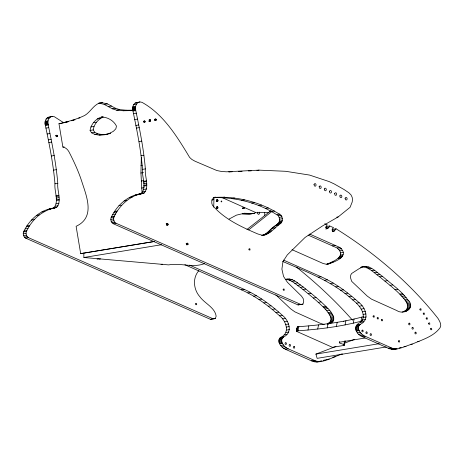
<?xml version="1.0" encoding="UTF-8"?>
<svg xmlns="http://www.w3.org/2000/svg" width="464" height="464" viewBox="0 0 464 464"><rect width="100%" height="100%" fill="white"/><g stroke="black" fill="none" stroke-linecap="round" stroke-linejoin="round"><path stroke-width="0.7" d="M213.713 207.182L214.014 197.658M212.558 319L210.447 319.342L25.578 238.107C23.502 236.895 22.777 234.163 23.56 231.959C27.446 223.578 33.791 216.369 41.911 211.891C45.594 209.577 49.897 209.107 53.894 207.826C59.351 201.214 54.108 191.406 54.961 183.79C53.343 164.105 49.404 144.745 45.391 125.437C44.515 122.641 45.194 119.289 47.595 117.456L52.299 116.348L54.363 116.725L63.504 122.606M49.41 208.991L56.712 207.362C62.17 200.75 56.927 190.942 57.78 183.326C56.161 163.641 52.223 144.281 48.21 124.973C47.334 122.177 48.012 118.825 50.414 116.992L52.299 116.348M141.462 193.395C146.92 186.789 141.677 176.981 142.529 169.366C140.917 149.681 136.973 130.32 132.959 111.012C132.083 108.216 132.762 104.864 135.163 103.031L139.867 101.923L142.007 102.335C161.936 113.413 174.864 133.174 186.47 152.157L189.625 157.406L191.835 159.43L194.973 161.199L216.868 170.543L221.45 171.454L226.403 171.802L259.034 170.137L285.604 171.291L309.546 175.067L329.22 181.604L334.161 183.901L343.963 189.469L348.841 192.74L351.004 194.897L352.182 197.316L352.483 199.595L352.188 202.037L350.065 207.327L338.169 216.932L322.613 225.869L305.086 237.44L287.268 254.939L282.965 261.557L281.897 269.126L283.545 276.44L287.384 282.263L301.478 296.102L303.201 298.601L303.711 301.716L302.946 304.111L298.016 304.918L113.146 223.683C111.07 222.471 110.345 219.739 111.134 217.535C115.014 209.154 121.359 201.944 129.479 197.461C134.09 194.915 139.252 194.051 144.281 192.931C149.739 186.325 144.495 176.517 145.348 168.902C143.736 149.211 139.792 129.856 135.778 110.548C134.902 107.752 135.581 104.4 137.982 102.567L139.867 101.923M363.805 316.576C342.623 322.387 320.728 325.015 298.868 326.685L297.244 326.958L296.467 331.308L332.444 347.333L344.044 345.419C345.158 343.865 337.183 343.348 339.671 342.2L365.162 338.001M344.961 340.773L344.909 341.26M57.501 136.288L56.794 135.198L56.341 136.37L56.724 136.787L57.391 136.567L57.501 136.288L56.092 136.52M145.07 121.864L144.362 120.773L143.91 121.945L144.298 122.363L144.959 122.142L145.07 121.864L143.66 122.096M150.62 120.657L149.918 119.567L149.46 120.739L149.849 121.156L150.51 120.936L150.62 120.657L149.211 120.889M156.188 119.909L155.486 118.819L155.028 119.985L155.417 120.408L156.078 120.188L156.188 119.909L154.779 120.141M168.032 224.651L167.788 223.723L167.278 223.497L166.727 224.071L166.796 224.733L167.208 225.179L167.91 224.947L168.032 224.651L166.622 224.883M187.978 244.302L187.74 243.374L187.23 243.148L186.679 243.722L186.748 244.383L187.16 244.83L187.862 244.598L187.978 244.302L186.569 244.534M217.952 200.784L217.691 199.781L217.146 199.543L216.549 200.158L216.624 200.871L217.065 201.353L217.825 201.103L217.952 200.784L216.543 201.016M217.9 207.878L217.639 206.874L217.094 206.637L216.502 207.251L216.578 207.965L217.019 208.44L217.778 208.191L217.9 207.878L216.491 208.11M244.163 208.342L243.641 207.541L243.31 208.4L244.081 208.551L242.753 208.574M326.697 264.202C333.349 261.58 346.991 256.232 337.166 247.991L308.183 235.12M327.462 264.196C334.474 262.189 350.343 256.314 339.984 247.527L309.691 234.071M142.088 193.418L140.928 173.014L141.311 157.685M261.69 235.515L265.367 234.007L277.756 224.002C280.146 221.989 279.949 218.161 278.301 215.748C259.463 203.006 235.932 197.101 213.254 197.612M262.566 235.434C270.089 234.569 274.665 227.418 280.575 223.538C282.965 221.531 282.767 217.697 281.12 215.284C261.493 202.194 236.797 195.785 213.243 197.502L215.354 197.159M340.205 354.368L342.316 354.02C332.549 356.816 321.813 364.634 311.443 360.841L285.447 349.299C281.387 347.745 275.981 341.139 280.645 337.421C290.429 333.28 286.184 320.815 279.612 315.827C268.169 305.474 255.612 296.113 241.437 289.843L184.887 264.735M320.404 361.427L318.896 361.613L315.781 360.986L288.266 348.835C284.206 347.281 278.8 340.669 283.463 336.957C293.248 332.816 289.002 320.351 282.431 315.363C270.988 305.01 258.431 295.649 244.255 289.379L189.683 265.147M336.023 228.764L334.991 229.993L332.172 230.457L333.204 229.228L336.023 228.764C374.541 252.776 409.816 282.733 437.999 318.408C439.507 321.123 441.972 324.597 440.087 327.712C433.562 336.655 422.002 339.723 412.351 344.056C404.701 346.069 396.163 351.619 388.188 348.197L362.198 336.655C355.302 333.877 352.605 325.2 360.859 322.202C367.5 314.662 358.985 304.581 352.698 299.924C332.862 281.515 307.052 272.061 282.68 261.435M397.149 348.783L395.641 348.969L392.527 348.348L365.017 336.191C360.957 334.643 355.546 328.031 360.209 324.313C369.999 320.172 365.754 307.713 359.182 302.725C347.733 292.372 335.182 283.005 321.001 276.735L283.527 260.095M264.764 215.244L264.689 212.315M198.917 270.57C192.305 277.878 193.494 289.577 199.816 296.693C204.572 303.41 214.867 307.359 216.143 316.141L215.377 318.536L213.266 318.878L28.397 237.643C26.32 236.431 25.595 233.699 26.378 231.495C29.389 225.092 33.744 219.379 39.283 214.954C44.022 211.619 49.329 208.632 55.187 207.988M302.946 304.111L300.834 304.454L115.965 223.219C113.889 222.007 113.164 219.275 113.947 217.071C117.833 208.69 124.178 201.48 132.298 196.997C135.981 194.689 140.285 194.219 144.281 192.931M296.467 331.308L297.453 326.818M296.386 331.122L297.088 330.907L297.952 326.743M297.088 330.907L298.01 330.844L298.868 326.685M298.01 330.844L307.968 330.02L308.833 325.856M307.968 330.02L317.707 329.028L318.565 324.87M317.707 329.028L327.178 327.868L328.036 323.704M327.178 327.868L336.354 326.499L337.218 322.341M339.445 342.821L339.735 341.434M336.354 326.499L345.048 324.922L345.912 320.757M343.766 344.74L344.479 341.272M344.044 345.419L344.816 341.469M344.271 345.315L345.141 340.976M345.048 324.922L353.22 323.182L354.084 319.017M353.22 323.182L360.928 321.291L361.792 317.132M110.026 133.557C104.035 135.146 97.069 136.265 91.536 132.791L90.08 130.43C90.967 124.004 96.234 118.053 102.643 116.748M107.497 134.235L102.277 134.572L97.852 133.864L94.679 132.263L93.218 129.903C93.96 124.288 98.107 119.115 103.333 116.998M285.928 279.264C292.784 277.623 298.004 283.498 303.16 286.967C311.692 293.84 320.421 300.637 327.99 308.572C332.665 312.707 338.169 323.048 327.706 323.75C334.77 320.253 328.593 312.748 325.171 309.036C317.602 301.101 308.873 294.304 300.341 287.431C295.754 284.473 291.583 279.577 285.76 279.496M402.178 312.046C409.99 310.636 408.204 301.942 403.315 298.091C396.575 289.919 387.736 283.765 379.772 276.869C374.123 273.221 369.106 266.829 361.891 266.852M364.089 266.388L359.409 268.494L351.637 273.493L350.784 274.966L350.384 277.339L351.671 281.323L367.262 296.096L371.56 299.181L396.726 310.526C404.533 315.729 416.185 307.127 407.566 299.524C400.826 290.302 391.088 283.864 382.591 276.405C376.356 272.31 370.289 264.59 361.972 266.736M100.41 258.726L99.859 259.301L99.18 258.813L97.063 259.161M161.426 264.207L162.058 264.671L162.58 264.132M257.7 212.199L257.624 213.701L258.692 214.472L259.562 213.568L259.179 212.112M268.279 232.162C270.959 228.334 275.21 225.394 279.258 223.12M324.742 223.752L327.311 224.889C323.501 227.934 327.845 231.095 329.742 225.974L333.593 227.685C330.24 228.92 333.349 234.082 334.991 229.993M277.878 223.903L280.743 223.399M246.981 229.436L270.848 210.755M248.663 229.871L271.95 211.427M133.226 110.571L123.291 110.757L116.574 110.171L112.305 108.773L104.238 104.406L99.076 103.13C93.096 105.757 90.271 112.108 84.802 115.408C76.624 119.376 67.785 121.667 58.969 123.702L62.872 147.059C66.219 147.5 68.423 150.4 69.722 153.288C74.559 162.783 78.979 172.515 82.18 182.694C87.052 197.519 95.056 217.587 76.108 226.31L80.672 253.634L154.031 241.553M242.324 213.602L244.435 213.254L253.477 213.539L255.444 212.779M229.065 219.072L236.414 215.145L244.435 213.254M104.359 134.763L109.405 133.406L113.367 131.324L115.849 128.789L116.464 126.086C113.721 120.547 107.486 117.061 101.384 116.963M101.964 102.712L107.375 103.872L115.443 108.245L119.712 109.643L126.434 110.229L132.861 110.212M386.286 346.956L317.138 358.347L315.909 354.102L335.936 346.463M344.613 343.157L354.624 339.335M343.47 321.349L343.986 321.314M285.685 279.572L287.338 279.032M360.928 321.291L362.941 320.734M71.636 120.779L73.66 120.222M317.585 361.891L321.685 360.777M323.048 360.406L329.283 359.014M394.33 349.247L396.384 348.69M399.115 347.948L401.163 347.391M204.717 263.517C193.03 268.256 180.67 262.653 168.647 264.898L83.88 257.508L83.816 253.106L154.321 241.489M215.354 197.171C211.723 197.652 210.929 202.414 212.419 205.204C224.153 219.118 241.373 226.908 257.752 233.949L261.887 235.167L263.975 235.202M62.112 123.175L68.254 121.707L65.111 122.241M98.861 103.223L102.213 102.602M98.82 103.24L102.492 102.625M104.238 104.406L107.375 103.872M108.373 106.563L111.517 106.036M112.305 108.773L115.443 108.245M116.574 110.171L119.712 109.643M78.631 118.117L79.889 117.902M123.291 110.757L126.434 110.229M71.868 120.385L75.011 119.857M130.43 110.739L132.942 110.316M58.969 123.702L61.48 123.279M97.202 118.946L100.346 118.413M93.432 122.687L96.576 122.16M90.816 126.939L93.954 126.411M90.08 130.43L93.218 129.903M91.536 132.791L94.679 132.263M94.708 134.398L97.852 133.864M99.139 135.099L102.277 134.572M109.405 133.406L110.664 133.197M62.872 147.059L64.125 146.844M140.911 165.532L142.17 165.317M140.928 173.014L143.44 172.591M141.189 181.024L143.701 180.595M141.532 188.059L144.049 187.636M80.672 253.634L83.816 253.106M47.595 117.456L50.414 116.992M135.163 103.031L137.982 102.567M46.098 118.987L48.917 118.523M133.667 104.562L136.486 104.098M45.194 121.272L48.012 120.808M132.762 106.848L135.581 106.384M45.083 121.916L47.902 121.452M132.652 107.491L135.471 107.022M45.031 122.56L47.85 122.096M132.6 108.135L135.418 107.671M45.025 123.204L47.844 122.74M132.594 108.779L135.413 108.315M45.072 123.847L47.891 123.383M132.64 109.423L135.459 108.959M45.124 124.253L47.943 123.789M132.692 109.829L135.511 109.359M45.194 124.654L48.012 124.19M132.762 110.229L135.581 109.765M45.286 125.048L48.105 124.584M132.855 110.623L135.674 110.159M45.391 125.437L48.21 124.973M132.959 111.012L135.778 110.548M45.924 128.105L48.743 127.641M133.493 113.68L136.312 113.216M47.108 133.986L49.926 133.522M134.676 119.561L137.495 119.097M148.985 120.014L150.394 119.782M55.639 135.476L57.049 135.244M154.553 119.26L155.962 119.028M55.866 135.645L57.275 135.413M143.434 121.22L144.843 120.988M149.147 120.263L150.556 120.031M154.715 119.515L156.124 119.283M56.022 135.894L57.432 135.662M143.596 121.469L145.006 121.237M149.228 120.57L150.638 120.338M154.796 119.816L156.206 119.584M56.103 136.201L57.513 135.969M143.678 121.777L145.087 121.545M149.101 121.168L150.51 120.936M148.921 121.353L150.33 121.121M154.669 120.42L156.078 120.188M48.285 139.861L51.104 139.397M135.853 125.437L138.672 124.973M48.824 142.535L51.643 142.071M136.393 128.11L139.212 127.646M51.458 155.997L54.276 155.533M139.026 141.572L141.845 141.102M53.476 170.149L56.295 169.685M141.044 155.724L143.863 155.26M54.961 183.79L57.78 183.326M142.529 169.366L145.348 168.902M55.976 195.727L58.795 195.263M143.544 181.302L146.363 180.838M56.022 196.475L58.841 196.011M143.591 182.05L146.409 181.586M56.121 198.116L58.94 197.652M143.689 183.692L146.508 183.228M56.225 199.764L59.044 199.3M143.794 185.339L146.612 184.875M228.648 171.941L231.466 171.477M56.272 200.512L59.09 200.048M143.84 186.087L146.659 185.623M256.917 170.485L259.034 170.137M56.167 203.829L58.986 203.365M143.741 189.405L146.56 188.941M55.268 206.271L58.087 205.807M142.837 191.847L145.655 191.383M53.894 207.826L56.712 207.362M50.431 208.73L54.41 208.075M137.999 194.306L141.978 193.65M136.979 194.567L142.755 193.563M48.395 209.276L51.214 208.806M135.964 194.845L138.782 194.381M47.392 209.519L50.211 209.055M134.96 195.095L137.779 194.631M41.911 211.891L44.73 211.427M129.479 197.461L132.298 196.997M36.465 215.418L39.283 214.954M124.033 200.993L126.852 200.529M31.349 220.093L34.168 219.629M118.917 205.668L121.736 205.204M26.866 225.887L29.684 225.423M114.434 211.462L117.253 210.998M26.349 226.838L29.168 226.374M113.918 212.408L116.737 211.944M25.213 228.92L28.031 228.456M112.781 214.496L115.6 214.032M221.833 197.536L224.651 197.067M211.607 200.019L213.718 199.665M24.076 231.008L26.895 230.544M111.644 216.584L114.463 216.12M216.282 200.019L217.691 199.781M23.56 231.959L26.378 231.495M111.134 217.535L113.947 217.071M216.462 200.303L217.871 200.071M216.555 200.651L217.964 200.419M231.646 198.482L234.465 198.018M216.415 201.335L217.825 201.103M216.207 201.544L217.616 201.312M23.2 233.827L26.019 233.363M110.768 219.402L113.587 218.938M23.536 235.654L26.355 235.19M111.111 221.229L113.924 220.765M241.674 200.361L244.493 199.897M24.395 237.168L27.214 236.704M111.963 222.743L114.782 222.273M25.578 238.107L28.397 237.643M113.146 223.683L115.965 223.219M216.23 207.106L217.639 206.874M216.415 207.396L217.825 207.164M216.508 207.739L217.918 207.507M216.369 208.423L217.778 208.191M251.598 203.064L254.417 202.6M242.585 207.93L243.994 207.698M242.707 208.116L244.116 207.884M258.761 205.575L261.58 205.111M242.765 208.336L244.174 208.104M166.135 223.781L167.545 223.544M166.379 223.955L167.788 223.723M166.547 224.222L167.956 223.99M166.634 224.541L168.043 224.309M265.541 208.411L268.36 207.947M166.501 225.179L167.91 224.947M242.341 213.742L250.282 213.962L253.1 213.498M254.527 213.359L250.282 213.962M269.7 211.439L271.811 211.091M271.718 211.439L274.537 210.975M277.083 214.548L279.902 214.066M278.301 215.748L281.12 215.284M279.148 217.349L281.967 216.885M279.548 219.188L282.367 218.724M279.432 221.102L282.251 220.638M279.195 221.943L282.013 221.479M278.858 222.691L281.677 222.227M278.429 223.335L281.248 222.871M277.756 224.002L280.697 223.439M276.126 225.347L278.945 224.883M83.88 257.508L161.507 244.725M336.76 217.169L338.169 216.932M272.53 228.305L275.349 227.841M186.087 243.426L187.497 243.194M186.331 243.606L187.74 243.374M186.499 243.873L187.908 243.641M186.586 244.192L187.995 243.96M186.453 244.83L187.862 244.598M268.934 231.263L271.753 230.799M267.305 232.609L270.123 232.145M265.367 234.007L268.186 233.543M263.285 235.074L266.104 234.61M329.742 225.974L326.923 226.438L325.885 227.667L328.703 227.203M326.256 228.665L327.665 228.433M325.769 229.03L327.445 228.659M332.543 231.455L333.952 231.223M332.317 231.687L333.726 231.455M161.06 264.642L162.47 264.41M332.468 245.903L335.286 245.439M337.166 247.991L339.984 247.527M338.72 249.127L341.539 248.663M339.816 250.844L342.635 250.38M340.367 252.909L343.186 252.445M340.274 255.101L343.093 254.637M339.938 256.198L342.757 255.734M339.439 257.12L342.258 256.656M338.795 257.862L341.614 257.398M338.041 258.402L340.86 257.938M330.385 262.485L333.204 262.021M327.99 263.743L330.809 263.279M287.001 279.496L289.82 279.032M360.476 267.339L361.885 267.107M363.747 266.852L366.566 266.388M289.553 280.157L292.372 279.693M366.299 267.513L369.118 267.049M291.972 281.416L294.791 280.952M368.718 268.772L371.536 268.308M241.437 289.843L244.255 289.379M318.182 277.199L321.001 276.735M294.82 283.376L297.639 282.912M371.571 270.732L374.39 270.268M247.84 292.923L250.659 292.459M324.585 280.279L327.404 279.815M297.61 285.383L300.428 284.919M374.355 272.739L377.174 272.275M300.341 287.431L303.16 286.967M377.087 274.787L379.906 274.323M253.669 296.165L256.488 295.701M330.42 283.527L333.239 283.063M303.021 289.513L305.84 289.049M379.772 276.869L382.591 276.405M258.982 299.518L261.8 299.054M335.733 286.88L338.552 286.416M308.2 293.712L311.019 293.248M384.952 281.068L387.771 280.604M263.83 302.922L266.649 302.458M340.582 290.278L343.401 289.814M313.246 298.01L316.065 297.546M389.998 285.366L392.817 284.902M268.215 306.228L271.034 305.764M344.961 293.584L347.78 293.12M210.447 319.342L215.377 318.536M272.2 309.407L275.019 308.943M348.951 296.763L351.77 296.299M318.211 302.366L321.03 301.902M394.957 289.722L397.776 289.258M275.947 312.568L278.765 312.104M352.698 299.924L355.517 299.46M323.124 306.75L325.943 306.286M399.875 294.106L402.694 293.642M323.971 307.667L326.789 307.203M400.722 295.023L403.541 294.559M279.612 315.827L282.431 315.363M356.364 303.189L359.182 302.725M325.171 309.036L327.99 308.572M401.923 296.392L404.736 295.928M326.563 310.735L329.382 310.265M403.315 298.091L406.133 297.627M282.506 318.861L285.325 318.397M359.258 306.223L362.077 305.759M328.002 312.632L330.82 312.168M404.747 299.988L407.566 299.524M328.848 313.832L331.667 313.368M405.6 301.188L408.419 300.724M284.478 321.743L287.297 321.279M361.224 309.099L364.043 308.635M329.66 315.05L332.479 314.586M406.412 302.406L409.231 301.942M330.362 316.262L333.181 315.798M407.114 303.618L409.932 303.154M285.696 324.475L288.515 324.011M362.448 311.831L365.267 311.367M330.89 317.44L333.703 316.976M407.636 304.802L410.454 304.338M331.11 318.437L333.929 317.973M407.856 305.793L410.675 305.329M331.11 319.534L333.929 319.07M407.856 306.89L410.675 306.426M286.352 327.062L289.171 326.598M363.097 314.418L365.916 313.954M330.855 320.612L333.674 320.143M407.607 307.968L410.425 307.504M330.322 321.529L333.14 321.065M407.073 308.885L409.892 308.421M329.51 322.364L332.328 321.9M406.261 309.72L409.08 309.256M286.607 330.072L289.426 329.608M328.622 323.106L331.441 322.642M363.358 317.428L366.177 316.964M405.374 310.462L408.192 309.998M404.451 311.106L407.27 310.642M327.503 324.156L328.912 323.924M403.547 311.628L406.365 311.164M285.981 332.531L288.799 332.067M362.726 319.887L365.545 319.423M284.107 334.846L286.926 334.382M360.859 322.202L363.677 321.738M280.645 337.421L283.463 336.957M357.39 324.777L360.209 324.313M280.424 337.548L283.243 337.084M357.17 324.904L359.989 324.44M280.21 337.699L283.028 337.235M356.961 325.055L359.78 324.591M279.775 338.117L282.593 337.653M356.52 325.473L359.339 325.009M279.403 338.639L282.222 338.175M356.155 325.995L358.974 325.531M279.113 339.254L281.932 338.79M355.859 326.61L358.678 326.146M278.91 339.95L281.729 339.486M355.656 327.311L358.475 326.847M278.806 340.895L281.625 340.431M355.552 328.251L358.37 327.787M278.864 341.829L281.683 341.365M355.615 329.185L358.434 328.721M279.084 342.728L281.903 342.264M355.83 330.084L358.649 329.62M279.444 343.563L282.298 343.169M356.19 330.919L359.049 330.525M279.554 343.76L282.373 343.296M356.306 331.116L359.124 330.652M280.703 345.471L283.521 345.007M357.454 332.827L360.273 332.363M282.037 346.973L284.855 346.509M358.788 334.329L361.607 333.865M283.614 348.273L286.433 347.809M360.366 335.629L363.184 335.165M285.447 349.299L288.266 348.835M362.198 336.655L365.017 336.191M315.909 354.102L379.355 343.65M417.658 341.608L419.067 341.376M332.787 357.164L335.605 356.7M410.942 344.288L412.351 344.056M311.443 360.841L314.261 360.377M388.188 348.197L391.007 347.733M312.962 361.45L315.781 360.986M389.708 348.812L392.527 348.348M403.918 346.718L406.035 346.37M314.522 361.897L317.341 361.433M391.268 349.253L394.087 348.789M316.077 362.077L318.896 361.613M392.822 349.433L395.641 348.969M298.016 304.918L300.127 304.575M328.872 263.964L326.215 264.225L323.072 263.471L292.001 249.667M229.355 171.906L232.18 171.773M238.542 171.46L242.075 171.291M248.437 170.978L251.268 170.845M268.929 212.355L256.238 212.761L221.85 197.49M242.301 213.736L249.783 213.892L242.452 213.834M297.169 328.292L296.339 328.825L296.827 329.95M324.249 324.562L319.974 323.164L294.808 311.825L290.516 308.74L275.848 294.889M296.177 267.015L298.445 268.702C317.77 284.397 336.035 301.455 352.478 320.172M195.588 303.856L195.82 304.732L196.713 304.68L196.591 303.526L196.115 303.311L195.588 303.856M221.119 201.26C221.577 203.348 222.436 199.99 221.119 201.26M248.924 249.162L249.151 250.032L250.038 249.98L249.922 248.837L249.446 248.623L248.924 249.162M283.156 289.432L283.388 290.307L284.281 290.255L284.159 289.095L283.684 288.886L283.156 289.432M314.006 184.434L314.389 185.896L315.184 186.25L315.868 185.809L316.077 184.811L315.677 183.883L314.876 183.529L314.006 184.434M319.133 186.714L319.516 188.169L320.311 188.523L320.995 188.082L321.204 187.085L320.798 186.163L320.003 185.809L319.133 186.714M324.266 188.993L324.649 190.449L325.444 190.803L326.128 190.362L326.337 189.364L325.931 188.442L325.136 188.088L324.266 188.993M329.423 191.284L329.805 192.74L330.6 193.094L331.284 192.653L331.493 191.655L331.093 190.733L330.293 190.379L329.423 191.284M334.608 193.587L334.991 195.042L335.785 195.396L336.47 194.955L336.678 193.958L336.278 193.036L335.478 192.682L334.608 193.587M339.828 195.901L340.205 197.362L340.999 197.71L341.69 197.27L341.893 196.272L341.492 195.35L340.698 194.996L339.828 195.901M345.083 198.232L345.465 199.694L346.26 200.048L346.944 199.607L347.153 198.609L346.747 197.687L345.953 197.333L345.083 198.232M373.085 316.187L373.334 317.127L374.291 317.069L374.164 315.827L373.648 315.601L373.085 316.187M377.162 317.997L377.406 318.936L378.363 318.884L378.241 317.637L377.725 317.411L377.162 317.997M381.367 319.864L381.617 320.804L382.574 320.752L382.446 319.505L381.93 319.278L381.367 319.864M398.454 341.057L398.704 342.003L399.661 341.945L399.533 340.704L399.017 340.472L398.454 341.057M419.903 309.204L420.146 310.149L421.103 310.091L420.981 308.85L420.465 308.624L419.903 309.204M423.226 313.484L423.47 314.43L424.427 314.372L424.299 313.13L423.789 312.898L423.226 313.484M426.161 318.234L426.41 319.174L427.367 319.122L427.24 317.875L426.723 317.649L426.161 318.234M428.626 323.35L428.869 324.295L429.826 324.237L429.699 322.996L429.188 322.764L428.626 323.35M430.557 328.814L430.807 329.759L431.764 329.701L431.636 328.46L431.12 328.234L430.557 328.814M409.48 323.176L409.3 323.13A0.882 0.679 80.6 0 0 408.691 324.313A0.882 0.679 80.6 0 0 409.834 324.626A0.882 0.679 80.6 0 0 409.48 323.176M412.803 327.456L412.624 327.41A0.882 0.679 80.6 0 0 412.015 328.593A0.882 0.679 80.6 0 0 413.157 328.901A0.882 0.679 80.6 0 0 412.803 327.456M415.738 332.207L415.564 332.16A0.882 0.679 80.6 0 0 414.949 333.343A0.882 0.679 80.6 0 0 416.092 333.651A0.882 0.679 80.6 0 0 415.738 332.207M362.662 330.159L362.483 330.107A0.882 0.679 80.6 0 0 361.874 331.296A0.882 0.679 80.6 0 0 363.016 331.603A0.882 0.679 80.6 0 0 362.662 330.159M366.74 331.969L366.56 331.917A0.882 0.679 80.6 0 0 365.951 333.106A0.882 0.679 80.6 0 0 367.094 333.413A0.882 0.679 80.6 0 0 366.74 331.969M370.945 333.836L370.765 333.79A0.882 0.679 80.6 0 0 370.156 334.973A0.882 0.679 80.6 0 0 371.299 335.281A0.882 0.679 80.6 0 0 370.945 333.836M285.911 342.803L285.737 342.751A0.882 0.679 80.6 0 0 285.122 343.934A0.882 0.679 80.6 0 0 286.271 344.247A0.882 0.679 80.6 0 0 285.911 342.803M289.988 344.613L289.809 344.561A0.882 0.679 80.6 0 0 289.2 345.744A0.882 0.679 80.6 0 0 290.342 346.057A0.882 0.679 80.6 0 0 289.988 344.613M294.193 346.48L294.019 346.428A0.882 0.679 80.6 0 0 293.405 347.617A0.882 0.679 80.6 0 0 294.553 347.925A0.882 0.679 80.6 0 0 294.193 346.48"/></g></svg>
